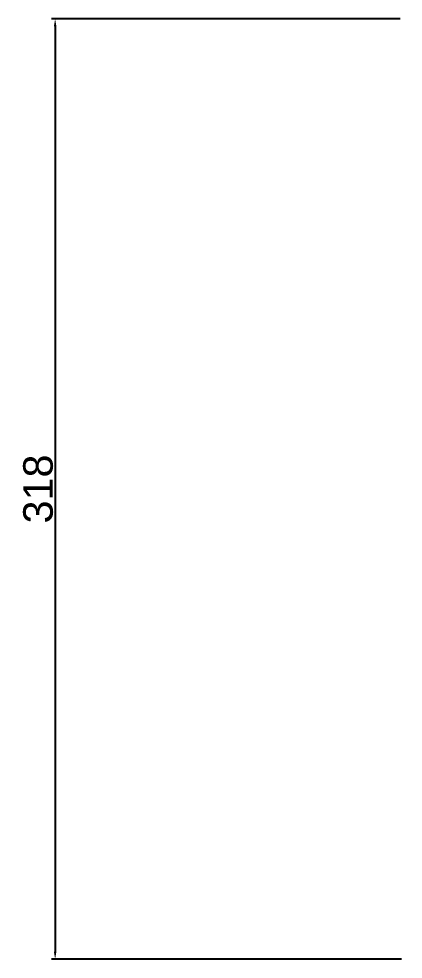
# Model space of a CAD drawing. Header units: millimetres. Extents: x 3384 to 4004, y 1058 to 1844.
# Drawn here: x 3671.9 to 3802, y 1058.1 to 1376.1 of the extents above; entities that cross this region are included whole.
import ezdxf

# ---------------------------------------------------------------- set-up
doc = ezdxf.new("R2010")
doc.units = ezdxf.units.MM
doc.styles.get("Standard").update_dxf_attribs({"font": 'arial.ttf'})
doc.dimstyles.new('ISO-25', dxfattribs={"dimtxt": 10, "dimasz": 2.5, "dimexe": 1.25, "dimexo": 0.625, "dimtad": 1, "dimtxsty": 'Standard', "dimcen": 2.5, "dimadec": 0, "dimazin": 0, "dimtfac": 1, "dimtmove": 0, "dimatfit": 3, "dimfxl": 1, "dimarcsym": 0})

# ---------------------------------------------------------------- blocks, each defined once
blk = doc.blocks.new('*D2')
at = {"color": 0, "lineweight": -2, "transparency": 16777216}
for p, q in [((3800.99, 1376.09), (3682.98, 1376.09)), ((3684.23, 1373.59), (3684.23, 1060.59)), ((3801.35, 1058.09), (3682.98, 1058.09))]:
    blk.add_line(p, q, dxfattribs=at)
at = {"color": 0, "transparency": 16777216}
for points in [[(3683.81, 1373.59), (3684.64, 1373.59), (3684.23, 1376.09)], [(3683.81, 1060.59), (3684.64, 1060.59), (3684.23, 1058.09)]]:
    blk.add_solid(points, dxfattribs=at)
at = {"layer": 'Defpoints', "color": 0, "transparency": 16777216}
for p in [(3801.62, 1376.09), (3684.23, 1058.09), (3801.97, 1058.09)]:
    blk.add_point(p, dxfattribs=at)
at = {"color": 0, "transparency": 16777216, "insert": (3678.49, 1217.09), "char_height": 10, "attachment_point": 5, "rotation": 90}
blk.add_mtext('318', dxfattribs=at)

msp = doc.modelspace()

# ---------------------------------------------------------------- dimensions: what is measured, and where the dimension line sits
dim = msp.add_linear_dim(base=(3684.226, 1058.086), p1=(3801.616, 1376.086), p2=(3801.972, 1058.086), angle=90, dimstyle='ISO-25')
dim.commit()
dim.dimension.update_dxf_attribs({"geometry": '*D2', "text_midpoint": (3678.492, 1217.086)})

doc.saveas('drawing.dxf')
